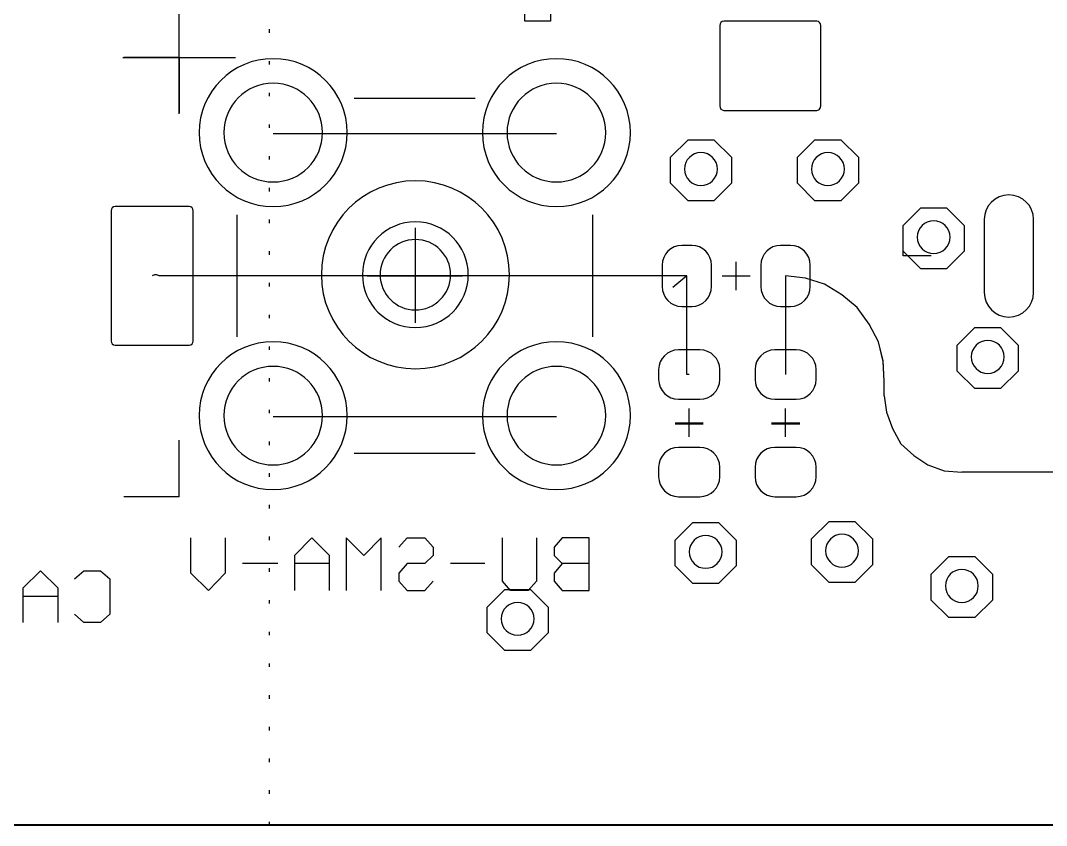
# Model space of a CAD drawing. Extents: x 82 to 212, y 79 to 137.
# Drawn here: x 125.31 to 143.79, y 78.68 to 93.19 of the extents above; entities that cross this region are included whole.
import ezdxf

# ---------------------------------------------------------------- set-up
doc = ezdxf.new("R2010")
doc.units = 0
for name, color, linetype in [('Circuit_2013-04-18', 7, 'CONTINUOUS'), ('Circuit_2013-08-08', 7, 'CONTINUOUS'), ('Cutout', 7, 'CONTINUOUS')]:
    doc.layers.add(name, color=color, linetype=linetype)

msp = doc.modelspace()

# ---------------------------------------------------------------- linework, layer by layer
at = {"layer": 'Circuit_2013-04-18', "color": 7}
for points in [[(134.394222, 97.409), (134.859889, 97.409), (134.859889, 93.175667), (134.394222, 93.175667), (134.394222, 97.409), (134.394222, 97.409)], [(128.171222, 91.5035), (128.171222, 93.5355)], [(139.655409, 93.175667), (137.980702, 93.175667)], [(137.907889, 93.095233), (137.907889, 91.647433), (137.907889, 91.647433)], [(139.728222, 91.647433), (139.728222, 93.095233)], [(127.155222, 92.5195), (129.187222, 92.5195)], [(137.980702, 91.567), (139.655409, 91.567)], [(130.753556, 91.164833), (130.753556, 91.164833)], [(131.198056, 91.164833), (131.198056, 91.164833)], [(135.854722, 91.164833), (135.854722, 91.164833)], [(136.299222, 91.164833), (136.299222, 91.164833)], [(138.119556, 90.254667), (137.802056, 89.937167), (137.336389, 89.937167), (137.018889, 90.254667), (137.018889, 90.720333), (137.336389, 91.037833), (137.802056, 91.037833), (138.119556, 90.720333), (138.119556, 90.254667), (138.119556, 90.254667)], [(140.405556, 90.254667), (140.088056, 89.937167), (139.622389, 89.937167), (139.304889, 90.254667), (139.304889, 90.720333), (139.622389, 91.037833), (140.088056, 91.037833), (140.405556, 90.720333), (140.405556, 90.254667), (140.405556, 90.254667)], [(137.865556, 90.508667), (137.865556, 90.508667)], [(140.151556, 90.508667), (140.151556, 90.508667)], [(128.351139, 89.831333), (127.017639, 89.831333)], [(142.310556, 89.027), (141.993056, 88.7095), (141.527389, 88.7095), (141.209889, 89.027), (141.209889, 89.492667), (141.527389, 89.810167), (141.993056, 89.810167), (142.310556, 89.492667), (142.310556, 89.027), (142.310556, 89.027)], [(126.943556, 89.756403), (126.943556, 87.408597), (126.943556, 87.408597)], [(128.425222, 87.408597), (128.425222, 89.756403)], [(132.425722, 87.735833), (132.425722, 89.450333)], [(142.670389, 89.602733), (142.670389, 88.281933), (142.670389, 88.281933)], [(143.559389, 88.281933), (143.559389, 89.602733)], [(142.056556, 89.281), (142.056556, 89.281)], [(137.404122, 89.132833), (137.226322, 89.132833)], [(139.182122, 89.132833), (139.004322, 89.132833)], [(136.870722, 88.775117), (136.870722, 88.389883), (136.870722, 88.389883)], [(137.759722, 88.389883), (137.759722, 88.775117)], [(138.204222, 88.3285), (138.204222, 88.8365)], [(138.648722, 88.775117), (138.648722, 88.389883), (138.648722, 88.389883)], [(139.537722, 88.389883), (139.537722, 88.775117)], [(131.557889, 88.5825), (133.272389, 88.5825)], [(133.060722, 88.603667), (133.060722, 88.603667)], [(133.378222, 88.603667), (133.378222, 88.603667)], [(137.950222, 88.5825), (138.458222, 88.5825)], [(137.226322, 88.032167), (137.404122, 88.032167)], [(139.004322, 88.032167), (139.182122, 88.032167)], [(143.284222, 86.868), (142.966722, 86.5505), (142.501056, 86.5505), (142.183556, 86.868), (142.183556, 87.333667), (142.501056, 87.651167), (142.966722, 87.651167), (143.284222, 87.333667), (143.284222, 86.868), (143.284222, 86.868)], [(127.017639, 87.333667), (128.351139, 87.333667)], [(137.550172, 87.249), (137.164939, 87.249)], [(139.285839, 87.249), (138.900606, 87.249)], [(143.030222, 87.122), (143.030222, 87.122)], [(136.807222, 86.8934), (136.807222, 86.7156), (136.807222, 86.7156)], [(137.907889, 86.7156), (137.907889, 86.8934)], [(138.542889, 86.8934), (138.542889, 86.7156), (138.542889, 86.7156)], [(139.643556, 86.7156), (139.643556, 86.8934)], [(137.164939, 86.36), (137.550172, 86.36)], [(138.900606, 86.36), (139.285839, 86.36)], [(137.357556, 85.682667), (137.357556, 86.1695)], [(139.093222, 85.682667), (139.093222, 86.1695)], [(130.753556, 86.063667), (130.753556, 86.063667)], [(131.198056, 86.063667), (131.198056, 86.063667)], [(135.854722, 86.063667), (135.854722, 86.063667)], [(136.299222, 86.063667), (136.299222, 86.063667)], [(137.103556, 85.9155), (137.611556, 85.9155)], [(138.839222, 85.9155), (139.347222, 85.9155)], [(137.550172, 85.492167), (137.164939, 85.492167)], [(139.285839, 85.492167), (138.900606, 85.492167)], [(136.807222, 85.136567), (136.807222, 84.958767), (136.807222, 84.958767)], [(137.907889, 84.958767), (137.907889, 85.136567)], [(138.542889, 85.136567), (138.542889, 84.958767), (138.542889, 84.958767)], [(139.643556, 84.958767), (139.643556, 85.136567)], [(137.164939, 84.603167), (137.550172, 84.603167)], [(138.900606, 84.603167), (139.285839, 84.603167)], [(138.204222, 83.354333), (137.886722, 83.036833), (137.421056, 83.036833), (137.103556, 83.354333), (137.103556, 83.82), (137.421056, 84.1375), (137.886722, 84.1375), (138.204222, 83.82), (138.204222, 83.354333), (138.204222, 83.354333)], [(140.659556, 83.3755), (140.342056, 83.058), (139.876389, 83.058), (139.558889, 83.3755), (139.558889, 83.841167), (139.876389, 84.158667), (140.342056, 84.158667), (140.659556, 83.841167), (140.659556, 83.3755), (140.659556, 83.3755)], [(137.950222, 83.608333), (137.950222, 83.608333)], [(140.405556, 83.6295), (140.405556, 83.6295)], [(142.818556, 82.7405), (142.501056, 82.423), (142.035389, 82.423), (141.717889, 82.7405), (141.717889, 83.206167), (142.035389, 83.523667), (142.501056, 83.523667), (142.818556, 83.206167), (142.818556, 82.7405), (142.818556, 82.7405)], [(142.564556, 82.9945), (142.564556, 82.9945)], [(134.817556, 82.147833), (134.500056, 81.830333), (134.034389, 81.830333), (133.716889, 82.147833), (133.716889, 82.6135), (134.034389, 82.931), (134.500056, 82.931), (134.817556, 82.6135), (134.817556, 82.147833), (134.817556, 82.147833)], [(134.563556, 82.401833), (134.563556, 82.401833)], [(210.424889, 78.6765), (83.467222, 78.6765)]]:
    msp.add_lwpolyline(points, dxfattribs=at)
at = {"layer": 'Circuit_2013-04-18', "color": 5}
for points in [[(129.801056, 92.964), (129.801056, 93.0275)], [(129.801056, 92.3925), (129.801056, 92.456)], [(129.801056, 91.821), (129.801056, 91.8845)], [(129.801056, 91.2495), (129.801056, 91.313)], [(134.965722, 91.143667), (129.864556, 91.143667)], [(129.801056, 90.678), (129.801056, 90.7415)], [(129.801056, 90.1065), (129.801056, 90.17)], [(129.801056, 89.535), (129.801056, 89.5985)], [(129.801056, 88.9635), (129.801056, 89.027)], [(127.811389, 88.5825), (127.769056, 88.603667), (127.726722, 88.603667), (127.684389, 88.5825)], [(132.425722, 88.5825), (127.811389, 88.5825)], [(137.315222, 88.5825), (132.425722, 88.5825)], [(137.315222, 88.5825), (137.061222, 88.370833)], [(137.357556, 86.8045), (137.315222, 86.8045), (137.315222, 88.5825)], [(140.871222, 86.4235), (140.871222, 86.6775), (140.850056, 87.037333), (140.765389, 87.397167), (140.596056, 87.714667), (140.384389, 88.011), (140.109222, 88.243833), (139.791722, 88.434333), (139.453056, 88.540167), (139.093222, 88.5825), (139.093222, 86.8045)], [(129.801056, 88.392), (129.801056, 88.4555)], [(129.801056, 87.8205), (129.801056, 87.884)], [(129.801056, 87.249), (129.801056, 87.3125)], [(129.801056, 86.6775), (129.801056, 86.741)], [(140.871222, 86.4235), (140.913556, 86.127167), (141.019389, 85.830833), (141.167556, 85.555667), (141.400389, 85.344), (141.654389, 85.174667), (141.950722, 85.068833), (142.268222, 85.047667)], [(129.801056, 86.106), (129.801056, 86.1695)], [(134.965722, 86.0425), (129.864556, 86.0425)], [(129.801056, 85.5345), (129.801056, 85.598)], [(129.801056, 84.963), (129.801056, 85.0265)], [(148.470056, 85.047667), (142.268222, 85.047667)], [(129.801056, 84.3915), (129.801056, 84.455)], [(129.801056, 83.82), (129.801056, 83.8835)], [(129.801056, 83.2485), (129.801056, 83.312)], [(129.801056, 82.677), (129.801056, 82.7405)], [(129.801056, 82.1055), (129.801056, 82.169)], [(129.801056, 81.534), (129.801056, 81.5975)], [(129.801056, 80.9625), (129.801056, 81.026)], [(129.801056, 80.391), (129.801056, 80.4545)], [(129.801056, 79.8195), (129.801056, 79.883)], [(129.801056, 79.248), (129.801056, 79.3115)], [(129.864556, 78.6765), (129.801056, 78.6765), (129.801056, 78.74)], [(130.436056, 78.6765), (130.372556, 78.6765)], [(131.007556, 78.6765), (130.944056, 78.6765)], [(131.579056, 78.6765), (131.515556, 78.6765)], [(132.171722, 78.6765), (132.087056, 78.6765)], [(132.743222, 78.6765), (132.679722, 78.6765)], [(133.314722, 78.6765), (133.251222, 78.6765)], [(133.886222, 78.6765), (133.822722, 78.6765)], [(134.457722, 78.6765), (134.394222, 78.6765)], [(135.029222, 78.6765), (134.965722, 78.6765)], [(135.600722, 78.6765), (135.537222, 78.6765)], [(136.172222, 78.6765), (136.108722, 78.6765)], [(136.743722, 78.6765), (136.680222, 78.6765)], [(137.315222, 78.6765), (137.251722, 78.6765)], [(137.886722, 78.6765), (137.823222, 78.6765)], [(138.458222, 78.6765), (138.394722, 78.6765)], [(139.029722, 78.6765), (138.966222, 78.6765)], [(139.601222, 78.6765), (139.537722, 78.6765)], [(140.172722, 78.6765), (140.109222, 78.6765)], [(140.744222, 78.6765), (140.680722, 78.6765)], [(141.315722, 78.6765), (141.252222, 78.6765)], [(141.887222, 78.6765), (141.823722, 78.6765)], [(142.479889, 78.6765), (142.395222, 78.6765)], [(143.051389, 78.6765), (142.966722, 78.6765)], [(143.622889, 78.6765), (143.559389, 78.6765)]]:
    msp.add_lwpolyline(points, dxfattribs=at)
at = {"layer": 'Circuit_2013-04-18', "color": 6}
for points in [[(128.171222, 92.5195), (127.176389, 92.5195)], [(128.171222, 92.5195), (128.171222, 91.524667)], [(133.505222, 91.778667), (131.325056, 91.778667)], [(129.208389, 89.683167), (129.208389, 87.481833)], [(135.621889, 87.481833), (135.621889, 89.683167)], [(141.717889, 88.942333), (141.209889, 88.942333), (141.209889, 89.450333)], [(134.119056, 88.603667), (134.119056, 88.603667)], [(128.171222, 84.603167), (128.171222, 85.619167)], [(131.325056, 85.386333), (133.505222, 85.386333)], [(128.171222, 84.603167), (127.176389, 84.603167)]]:
    msp.add_lwpolyline(points, dxfattribs=at)
at = {"layer": 'Circuit_2013-04-18', "color": 1}
for points in [[(128.996722, 83.862333), (128.996722, 83.227333), (128.700389, 82.909833), (128.382889, 83.227333), (128.382889, 83.862333)], [(130.880556, 82.909833), (130.880556, 83.544833), (130.563056, 83.862333), (130.245556, 83.544833), (130.245556, 82.909833)], [(131.811889, 82.909833), (131.811889, 83.862333), (131.494389, 83.544833), (131.176889, 83.862333), (131.176889, 82.909833)], [(132.129389, 83.693), (132.277556, 83.862333), (132.595056, 83.862333), (132.743222, 83.693), (132.743222, 83.544833), (132.595056, 83.396667), (132.277556, 83.396667), (132.129389, 83.227333), (132.129389, 83.079167), (132.277556, 82.909833), (132.595056, 82.909833), (132.743222, 83.079167)], [(134.605889, 83.862333), (134.605889, 83.079167), (134.457722, 82.909833), (134.140222, 82.909833), (133.992056, 83.079167), (133.992056, 83.862333)], [(135.558389, 82.909833), (135.558389, 83.862333), (135.071556, 83.862333), (134.923389, 83.693), (134.923389, 83.544833), (135.071556, 83.396667), (134.923389, 83.227333), (134.923389, 83.079167), (135.071556, 82.909833), (135.558389, 82.909833)], [(129.949222, 83.396667), (129.314222, 83.396667)], [(130.880556, 83.396667), (130.245556, 83.396667)], [(133.674556, 83.396667), (133.060722, 83.396667)], [(135.558389, 83.396667), (135.071556, 83.396667)], [(125.991056, 82.338333), (125.991056, 82.952167), (125.673556, 83.269667), (125.356056, 82.952167), (125.356056, 82.338333)], [(126.287389, 83.1215), (126.456722, 83.269667), (126.753056, 83.269667), (126.922389, 83.1215), (126.922389, 82.4865), (126.753056, 82.338333), (126.456722, 82.338333), (126.287389, 82.4865)], [(125.991056, 82.804), (125.356056, 82.804)]]:
    msp.add_lwpolyline(points, dxfattribs=at)
at = {"layer": 'Circuit_2013-04-18', "color": 7}
for points in [[(137.980702, 93.175667), (137.940488, 93.175667), (137.907889, 93.139655), (137.907889, 93.095233)], [(139.728222, 93.095233), (139.728222, 93.139655), (139.69562, 93.175667), (139.655409, 93.175667)], [(129.864556, 92.498333), (129.128085, 92.498333), (128.531056, 91.901304), (128.531056, 91.164833)], [(131.198056, 91.164833), (131.198056, 91.901304), (130.601026, 92.498333), (129.864556, 92.498333)], [(134.965722, 92.498333), (134.229252, 92.498333), (133.632222, 91.901304), (133.632222, 91.164833)], [(136.299222, 91.164833), (136.299222, 91.901304), (135.702192, 92.498333), (134.965722, 92.498333)], [(129.864556, 92.053833), (129.373574, 92.053833), (128.975556, 91.655813), (128.975556, 91.164833)], [(130.753556, 91.164833), (130.753556, 91.655813), (130.355535, 92.053833), (129.864556, 92.053833)], [(134.965722, 92.053833), (134.47474, 92.053833), (134.076722, 91.655813), (134.076722, 91.164833)], [(135.854722, 91.164833), (135.854722, 91.655813), (135.456701, 92.053833), (134.965722, 92.053833)], [(137.907889, 91.647433), (137.907889, 91.603012), (137.940488, 91.567), (137.980702, 91.567)], [(139.655409, 91.567), (139.69562, 91.567), (139.728222, 91.603012), (139.728222, 91.647433)], [(128.531056, 91.164833), (128.531056, 90.428363), (129.128085, 89.831333), (129.864556, 89.831333)], [(128.975556, 91.164833), (128.975556, 90.673851), (129.373574, 90.275833), (129.864556, 90.275833)], [(129.864556, 89.831333), (130.601026, 89.831333), (131.198056, 90.428363), (131.198056, 91.164833)], [(129.864556, 90.275833), (130.355535, 90.275833), (130.753556, 90.673851), (130.753556, 91.164833)], [(133.632222, 91.164833), (133.632222, 90.428363), (134.229252, 89.831333), (134.965722, 89.831333)], [(134.076722, 91.164833), (134.076722, 90.673851), (134.47474, 90.275833), (134.965722, 90.275833)], [(134.965722, 89.831333), (135.702192, 89.831333), (136.299222, 90.428363), (136.299222, 91.164833)], [(134.965722, 90.275833), (135.456701, 90.275833), (135.854722, 90.673851), (135.854722, 91.164833)], [(137.569222, 90.805), (137.405562, 90.805), (137.272889, 90.672327), (137.272889, 90.508667)], [(137.865556, 90.508667), (137.865556, 90.672327), (137.732883, 90.805), (137.569222, 90.805)], [(139.855222, 90.805), (139.691562, 90.805), (139.558889, 90.672327), (139.558889, 90.508667)], [(140.151556, 90.508667), (140.151556, 90.672327), (140.018883, 90.805), (139.855222, 90.805)], [(137.272889, 90.508667), (137.272889, 90.345006), (137.405562, 90.212333), (137.569222, 90.212333)], [(137.569222, 90.212333), (137.732883, 90.212333), (137.865556, 90.345006), (137.865556, 90.508667)], [(139.558889, 90.508667), (139.558889, 90.345006), (139.691562, 90.212333), (139.855222, 90.212333)], [(139.855222, 90.212333), (140.018883, 90.212333), (140.151556, 90.345006), (140.151556, 90.508667)], [(143.114889, 90.043), (142.869398, 90.043), (142.670389, 89.845885), (142.670389, 89.602733)], [(143.559389, 89.602733), (143.559389, 89.845885), (143.36038, 90.043), (143.114889, 90.043)], [(127.017639, 89.831333), (126.976722, 89.831333), (126.943556, 89.797786), (126.943556, 89.756403)], [(128.425222, 89.756403), (128.425222, 89.797786), (128.392053, 89.831333), (128.351139, 89.831333)], [(132.425722, 89.556167), (131.899671, 89.556167), (131.473222, 89.129718), (131.473222, 88.603667)], [(133.378222, 88.603667), (133.378222, 89.129718), (132.951773, 89.556167), (132.425722, 89.556167)], [(141.760222, 89.577333), (141.596562, 89.577333), (141.463889, 89.444661), (141.463889, 89.281)], [(142.056556, 89.281), (142.056556, 89.444661), (141.923883, 89.577333), (141.760222, 89.577333)], [(141.463889, 89.281), (141.463889, 89.117339), (141.596562, 88.984667), (141.760222, 88.984667)], [(141.760222, 88.984667), (141.923883, 88.984667), (142.056556, 89.117339), (142.056556, 89.281)], [(132.425722, 89.238667), (132.075019, 89.238667), (131.790722, 88.954367), (131.790722, 88.603667)], [(133.060722, 88.603667), (133.060722, 88.954367), (132.776423, 89.238667), (132.425722, 89.238667)], [(137.226322, 89.132833), (137.029929, 89.132833), (136.870722, 88.972678), (136.870722, 88.775117)], [(137.759722, 88.775117), (137.759722, 88.972678), (137.600515, 89.132833), (137.404122, 89.132833)], [(139.004322, 89.132833), (138.807929, 89.132833), (138.648722, 88.972678), (138.648722, 88.775117)], [(139.537722, 88.775117), (139.537722, 88.972678), (139.378515, 89.132833), (139.182122, 89.132833)], [(131.473222, 88.603667), (131.473222, 88.077616), (131.899671, 87.651167), (132.425722, 87.651167)], [(131.790722, 88.603667), (131.790722, 88.252966), (132.075019, 87.968667), (132.425722, 87.968667)], [(132.425722, 87.651167), (132.951773, 87.651167), (133.378222, 88.077616), (133.378222, 88.603667)], [(132.425722, 87.968667), (132.776423, 87.968667), (133.060722, 88.252966), (133.060722, 88.603667)], [(136.870722, 88.389883), (136.870722, 88.192322), (137.029929, 88.032167), (137.226322, 88.032167)], [(137.404122, 88.032167), (137.600515, 88.032167), (137.759722, 88.192322), (137.759722, 88.389883)], [(138.648722, 88.389883), (138.648722, 88.192322), (138.807929, 88.032167), (139.004322, 88.032167)], [(139.182122, 88.032167), (139.378515, 88.032167), (139.537722, 88.192322), (139.537722, 88.389883)], [(142.670389, 88.281933), (142.670389, 88.038782), (142.869398, 87.841667), (143.114889, 87.841667)], [(143.114889, 87.841667), (143.36038, 87.841667), (143.559389, 88.038782), (143.559389, 88.281933)], [(126.943556, 87.408597), (126.943556, 87.367214), (126.976722, 87.333667), (127.017639, 87.333667)], [(128.351139, 87.333667), (128.392053, 87.333667), (128.425222, 87.367214), (128.425222, 87.408597)], [(142.733889, 87.418333), (142.570228, 87.418333), (142.437556, 87.285661), (142.437556, 87.122)], [(143.030222, 87.122), (143.030222, 87.285661), (142.89755, 87.418333), (142.733889, 87.418333)], [(129.864556, 87.397167), (129.128085, 87.397167), (128.531056, 86.800137), (128.531056, 86.063667)], [(131.198056, 86.063667), (131.198056, 86.800137), (130.601026, 87.397167), (129.864556, 87.397167)], [(134.965722, 87.397167), (134.229252, 87.397167), (133.632222, 86.800137), (133.632222, 86.063667)], [(136.299222, 86.063667), (136.299222, 86.800137), (135.702192, 87.397167), (134.965722, 87.397167)], [(137.164939, 87.249), (136.967378, 87.249), (136.807222, 87.089793), (136.807222, 86.8934)], [(137.907889, 86.8934), (137.907889, 87.089793), (137.747733, 87.249), (137.550172, 87.249)], [(138.900606, 87.249), (138.703044, 87.249), (138.542889, 87.089793), (138.542889, 86.8934)], [(139.643556, 86.8934), (139.643556, 87.089793), (139.4834, 87.249), (139.285839, 87.249)], [(142.437556, 87.122), (142.437556, 86.958339), (142.570228, 86.825667), (142.733889, 86.825667)], [(142.733889, 86.825667), (142.89755, 86.825667), (143.030222, 86.958339), (143.030222, 87.122)], [(129.864556, 86.952667), (129.373574, 86.952667), (128.975556, 86.554649), (128.975556, 86.063667)], [(130.753556, 86.063667), (130.753556, 86.554649), (130.355535, 86.952667), (129.864556, 86.952667)], [(134.965722, 86.952667), (134.47474, 86.952667), (134.076722, 86.554649), (134.076722, 86.063667)], [(135.854722, 86.063667), (135.854722, 86.554649), (135.456701, 86.952667), (134.965722, 86.952667)], [(136.807222, 86.7156), (136.807222, 86.519207), (136.967378, 86.36), (137.164939, 86.36)], [(137.550172, 86.36), (137.747733, 86.36), (137.907889, 86.519207), (137.907889, 86.7156)], [(138.542889, 86.7156), (138.542889, 86.519207), (138.703044, 86.36), (138.900606, 86.36)], [(139.285839, 86.36), (139.4834, 86.36), (139.643556, 86.519207), (139.643556, 86.7156)], [(128.531056, 86.063667), (128.531056, 85.327196), (129.128085, 84.730167), (129.864556, 84.730167)], [(128.975556, 86.063667), (128.975556, 85.572685), (129.373574, 85.174667), (129.864556, 85.174667)], [(129.864556, 84.730167), (130.601026, 84.730167), (131.198056, 85.327196), (131.198056, 86.063667)], [(129.864556, 85.174667), (130.355535, 85.174667), (130.753556, 85.572685), (130.753556, 86.063667)], [(133.632222, 86.063667), (133.632222, 85.327196), (134.229252, 84.730167), (134.965722, 84.730167)], [(134.076722, 86.063667), (134.076722, 85.572685), (134.47474, 85.174667), (134.965722, 85.174667)], [(134.965722, 84.730167), (135.702192, 84.730167), (136.299222, 85.327196), (136.299222, 86.063667)], [(134.965722, 85.174667), (135.456701, 85.174667), (135.854722, 85.572685), (135.854722, 86.063667)], [(137.164939, 85.492167), (136.967378, 85.492167), (136.807222, 85.332959), (136.807222, 85.136567)], [(137.907889, 85.136567), (137.907889, 85.332959), (137.747733, 85.492167), (137.550172, 85.492167)], [(138.900606, 85.492167), (138.703044, 85.492167), (138.542889, 85.332959), (138.542889, 85.136567)], [(139.643556, 85.136567), (139.643556, 85.332959), (139.4834, 85.492167), (139.285839, 85.492167)], [(136.807222, 84.958767), (136.807222, 84.762374), (136.967378, 84.603167), (137.164939, 84.603167)], [(137.550172, 84.603167), (137.747733, 84.603167), (137.907889, 84.762374), (137.907889, 84.958767)], [(138.542889, 84.958767), (138.542889, 84.762374), (138.703044, 84.603167), (138.900606, 84.603167)], [(139.285839, 84.603167), (139.4834, 84.603167), (139.643556, 84.762374), (139.643556, 84.958767)], [(137.653889, 83.904667), (137.490228, 83.904667), (137.357556, 83.771994), (137.357556, 83.608333)], [(137.950222, 83.608333), (137.950222, 83.771994), (137.81755, 83.904667), (137.653889, 83.904667)], [(140.109222, 83.925833), (139.945562, 83.925833), (139.812889, 83.793161), (139.812889, 83.6295)], [(140.405556, 83.6295), (140.405556, 83.793161), (140.272883, 83.925833), (140.109222, 83.925833)], [(137.357556, 83.608333), (137.357556, 83.444673), (137.490228, 83.312), (137.653889, 83.312)], [(137.653889, 83.312), (137.81755, 83.312), (137.950222, 83.444673), (137.950222, 83.608333)], [(139.812889, 83.6295), (139.812889, 83.465839), (139.945562, 83.333167), (140.109222, 83.333167)], [(140.109222, 83.333167), (140.272883, 83.333167), (140.405556, 83.465839), (140.405556, 83.6295)], [(142.268222, 83.290833), (142.104562, 83.290833), (141.971889, 83.158161), (141.971889, 82.9945)], [(142.564556, 82.9945), (142.564556, 83.158161), (142.431883, 83.290833), (142.268222, 83.290833)], [(141.971889, 82.9945), (141.971889, 82.830839), (142.104562, 82.698167), (142.268222, 82.698167)], [(142.268222, 82.698167), (142.431883, 82.698167), (142.564556, 82.830839), (142.564556, 82.9945)], [(134.267222, 82.698167), (134.103562, 82.698167), (133.970889, 82.565494), (133.970889, 82.401833)], [(134.563556, 82.401833), (134.563556, 82.565494), (134.430883, 82.698167), (134.267222, 82.698167)], [(133.970889, 82.401833), (133.970889, 82.238173), (134.103562, 82.1055), (134.267222, 82.1055)], [(134.267222, 82.1055), (134.430883, 82.1055), (134.563556, 82.238173), (134.563556, 82.401833)]]:
    msp.add_open_spline(points, degree=3, dxfattribs=at)
at = {"layer": 'Circuit_2013-04-18', "color": 6}
for points in [[(132.425722, 90.297), (131.49052, 90.297), (130.732389, 89.538869), (130.732389, 88.603667)], [(134.119056, 88.603667), (134.119056, 89.538869), (133.360925, 90.297), (132.425722, 90.297)], [(130.732389, 88.603667), (130.732389, 87.668464), (131.49052, 86.910333), (132.425722, 86.910333)], [(132.425722, 86.910333), (133.360925, 86.910333), (134.119056, 87.668464), (134.119056, 88.603667)]]:
    msp.add_open_spline(points, degree=3, dxfattribs=at)
at = {"layer": 'Circuit_2013-08-08', "color": 7}
for points in [[(134.394222, 97.409), (134.859889, 97.409), (134.859889, 93.175667), (134.394222, 93.175667), (134.394222, 97.409), (134.394222, 97.409)], [(128.171222, 91.5035), (128.171222, 93.5355)], [(139.655409, 93.175667), (137.980702, 93.175667)], [(137.907889, 93.095233), (137.907889, 91.647433), (137.907889, 91.647433)], [(139.728222, 91.647433), (139.728222, 93.095233)], [(127.155222, 92.5195), (129.187222, 92.5195)], [(137.980702, 91.567), (139.655409, 91.567)], [(130.753556, 91.164833), (130.753556, 91.164833)], [(131.198056, 91.164833), (131.198056, 91.164833)], [(135.854722, 91.164833), (135.854722, 91.164833)], [(136.299222, 91.164833), (136.299222, 91.164833)], [(138.119556, 90.254667), (137.802056, 89.937167), (137.336389, 89.937167), (137.018889, 90.254667), (137.018889, 90.720333), (137.336389, 91.037833), (137.802056, 91.037833), (138.119556, 90.720333), (138.119556, 90.254667), (138.119556, 90.254667)], [(140.405556, 90.254667), (140.088056, 89.937167), (139.622389, 89.937167), (139.304889, 90.254667), (139.304889, 90.720333), (139.622389, 91.037833), (140.088056, 91.037833), (140.405556, 90.720333), (140.405556, 90.254667), (140.405556, 90.254667)], [(137.865556, 90.508667), (137.865556, 90.508667)], [(140.151556, 90.508667), (140.151556, 90.508667)], [(128.351139, 89.831333), (127.017639, 89.831333)], [(142.310556, 89.027), (141.993056, 88.7095), (141.527389, 88.7095), (141.209889, 89.027), (141.209889, 89.492667), (141.527389, 89.810167), (141.993056, 89.810167), (142.310556, 89.492667), (142.310556, 89.027), (142.310556, 89.027)], [(126.943556, 89.756403), (126.943556, 87.408597), (126.943556, 87.408597)], [(128.425222, 87.408597), (128.425222, 89.756403)], [(132.425722, 87.735833), (132.425722, 89.450333)], [(142.670389, 89.602733), (142.670389, 88.281933), (142.670389, 88.281933)], [(143.559389, 88.281933), (143.559389, 89.602733)], [(142.056556, 89.281), (142.056556, 89.281)], [(137.404122, 89.132833), (137.226322, 89.132833)], [(139.182122, 89.132833), (139.004322, 89.132833)], [(136.870722, 88.775117), (136.870722, 88.389883), (136.870722, 88.389883)], [(137.759722, 88.389883), (137.759722, 88.775117)], [(138.204222, 88.3285), (138.204222, 88.8365)], [(138.648722, 88.775117), (138.648722, 88.389883), (138.648722, 88.389883)], [(139.537722, 88.389883), (139.537722, 88.775117)], [(131.557889, 88.5825), (133.272389, 88.5825)], [(133.060722, 88.603667), (133.060722, 88.603667)], [(133.378222, 88.603667), (133.378222, 88.603667)], [(137.950222, 88.5825), (138.458222, 88.5825)], [(137.226322, 88.032167), (137.404122, 88.032167)], [(139.004322, 88.032167), (139.182122, 88.032167)], [(143.284222, 86.868), (142.966722, 86.5505), (142.501056, 86.5505), (142.183556, 86.868), (142.183556, 87.333667), (142.501056, 87.651167), (142.966722, 87.651167), (143.284222, 87.333667), (143.284222, 86.868), (143.284222, 86.868)], [(127.017639, 87.333667), (128.351139, 87.333667)], [(137.550172, 87.249), (137.164939, 87.249)], [(139.285839, 87.249), (138.900606, 87.249)], [(143.030222, 87.122), (143.030222, 87.122)], [(136.807222, 86.8934), (136.807222, 86.7156), (136.807222, 86.7156)], [(137.907889, 86.7156), (137.907889, 86.8934)], [(138.542889, 86.8934), (138.542889, 86.7156), (138.542889, 86.7156)], [(139.643556, 86.7156), (139.643556, 86.8934)], [(137.164939, 86.36), (137.550172, 86.36)], [(138.900606, 86.36), (139.285839, 86.36)], [(137.357556, 85.682667), (137.357556, 86.190667)], [(139.093222, 85.682667), (139.093222, 86.190667)], [(130.753556, 86.063667), (130.753556, 86.063667)], [(131.198056, 86.063667), (131.198056, 86.063667)], [(135.854722, 86.063667), (135.854722, 86.063667)], [(136.299222, 86.063667), (136.299222, 86.063667)], [(137.103556, 85.936667), (137.611556, 85.936667)], [(138.839222, 85.936667), (139.347222, 85.936667)], [(137.550172, 85.492167), (137.164939, 85.492167)], [(139.285839, 85.492167), (138.900606, 85.492167)], [(136.807222, 85.136567), (136.807222, 84.958767), (136.807222, 84.958767)], [(137.907889, 84.958767), (137.907889, 85.136567)], [(138.542889, 85.136567), (138.542889, 84.958767), (138.542889, 84.958767)], [(139.643556, 84.958767), (139.643556, 85.136567)], [(137.164939, 84.603167), (137.550172, 84.603167)], [(138.900606, 84.603167), (139.285839, 84.603167)], [(138.204222, 83.354333), (137.886722, 83.036833), (137.421056, 83.036833), (137.103556, 83.354333), (137.103556, 83.82), (137.421056, 84.1375), (137.886722, 84.1375), (138.204222, 83.82), (138.204222, 83.354333), (138.204222, 83.354333)], [(140.659556, 83.3755), (140.342056, 83.058), (139.876389, 83.058), (139.558889, 83.3755), (139.558889, 83.841167), (139.876389, 84.158667), (140.342056, 84.158667), (140.659556, 83.841167), (140.659556, 83.3755), (140.659556, 83.3755)], [(137.950222, 83.608333), (137.950222, 83.608333)], [(140.405556, 83.6295), (140.405556, 83.6295)], [(142.818556, 82.7405), (142.501056, 82.423), (142.035389, 82.423), (141.717889, 82.7405), (141.717889, 83.206167), (142.035389, 83.523667), (142.501056, 83.523667), (142.818556, 83.206167), (142.818556, 82.7405), (142.818556, 82.7405)], [(142.564556, 82.9945), (142.564556, 82.9945)], [(134.817556, 82.147833), (134.500056, 81.830333), (134.034389, 81.830333), (133.716889, 82.147833), (133.716889, 82.6135), (134.034389, 82.931), (134.500056, 82.931), (134.817556, 82.6135), (134.817556, 82.147833), (134.817556, 82.147833)], [(134.563556, 82.401833), (134.563556, 82.401833)], [(210.424889, 78.6765), (83.467222, 78.6765)]]:
    msp.add_lwpolyline(points, dxfattribs=at)
at = {"layer": 'Circuit_2013-08-08', "color": 5}
for points in [[(129.801056, 92.964), (129.801056, 93.0275)], [(129.801056, 92.3925), (129.801056, 92.456)], [(129.801056, 91.821), (129.801056, 91.8845)], [(129.801056, 91.2495), (129.801056, 91.313)], [(134.965722, 91.143667), (129.864556, 91.143667)], [(129.801056, 90.678), (129.801056, 90.7415)], [(129.801056, 90.1065), (129.801056, 90.17)], [(129.801056, 89.535), (129.801056, 89.5985)], [(129.801056, 88.9635), (129.801056, 89.027)], [(127.811389, 88.5825), (127.769056, 88.603667), (127.726722, 88.603667), (127.684389, 88.5825)], [(132.425722, 88.5825), (127.811389, 88.5825)], [(137.315222, 88.5825), (132.425722, 88.5825)], [(137.315222, 88.5825), (137.061222, 88.370833)], [(137.357556, 86.8045), (137.315222, 86.8045), (137.315222, 88.5825)], [(140.871222, 86.4235), (140.871222, 86.6775), (140.850056, 87.0585), (140.765389, 87.397167), (140.596056, 87.714667), (140.384389, 88.011), (140.109222, 88.243833), (139.791722, 88.434333), (139.453056, 88.540167), (139.093222, 88.5825), (139.093222, 86.8045)], [(129.801056, 88.392), (129.801056, 88.4555)], [(129.801056, 87.8205), (129.801056, 87.884)], [(129.801056, 87.249), (129.801056, 87.3125)], [(129.801056, 86.6775), (129.801056, 86.741)], [(140.871222, 86.4235), (140.913556, 86.127167), (141.019389, 85.830833), (141.167556, 85.555667), (141.400389, 85.344), (141.654389, 85.174667), (141.950722, 85.068833), (142.268222, 85.047667)], [(129.801056, 86.106), (129.801056, 86.1695)], [(134.965722, 86.0425), (129.864556, 86.0425)], [(129.801056, 85.5345), (129.801056, 85.598)], [(129.801056, 84.963), (129.801056, 85.0265)], [(148.470056, 85.047667), (142.268222, 85.047667)], [(129.801056, 84.3915), (129.801056, 84.455)], [(129.801056, 83.82), (129.801056, 83.8835)], [(129.801056, 83.2485), (129.801056, 83.312)], [(129.801056, 82.677), (129.801056, 82.7405)], [(129.801056, 82.1055), (129.801056, 82.169)], [(129.801056, 81.534), (129.801056, 81.5975)], [(129.801056, 80.9625), (129.801056, 81.026)], [(129.801056, 80.391), (129.801056, 80.4545)], [(129.801056, 79.8195), (129.801056, 79.883)], [(129.801056, 79.248), (129.801056, 79.3115)], [(129.864556, 78.6765), (129.801056, 78.6765), (129.801056, 78.74)], [(130.436056, 78.6765), (130.372556, 78.6765)], [(131.007556, 78.6765), (130.944056, 78.6765)], [(131.579056, 78.6765), (131.515556, 78.6765)], [(132.171722, 78.6765), (132.087056, 78.6765)], [(132.743222, 78.6765), (132.679722, 78.6765)], [(133.314722, 78.6765), (133.251222, 78.6765)], [(133.886222, 78.6765), (133.822722, 78.6765)], [(134.457722, 78.6765), (134.394222, 78.6765)], [(135.029222, 78.6765), (134.965722, 78.6765)], [(135.600722, 78.6765), (135.537222, 78.6765)], [(136.172222, 78.6765), (136.108722, 78.6765)], [(136.743722, 78.6765), (136.680222, 78.6765)], [(137.315222, 78.6765), (137.251722, 78.6765)], [(137.886722, 78.6765), (137.823222, 78.6765)], [(138.458222, 78.6765), (138.394722, 78.6765)], [(139.029722, 78.6765), (138.966222, 78.6765)], [(139.601222, 78.6765), (139.537722, 78.6765)], [(140.172722, 78.6765), (140.109222, 78.6765)], [(140.744222, 78.6765), (140.680722, 78.6765)], [(141.315722, 78.6765), (141.252222, 78.6765)], [(141.887222, 78.6765), (141.823722, 78.6765)], [(142.479889, 78.6765), (142.395222, 78.6765)], [(143.051389, 78.6765), (142.966722, 78.6765)], [(143.622889, 78.6765), (143.559389, 78.6765)]]:
    msp.add_lwpolyline(points, dxfattribs=at)
at = {"layer": 'Circuit_2013-08-08', "color": 6}
for points in [[(128.171222, 92.5195), (127.176389, 92.5195)], [(128.171222, 92.5195), (128.171222, 91.524667)], [(133.505222, 91.778667), (131.325056, 91.778667)], [(129.208389, 89.683167), (129.208389, 87.481833)], [(135.621889, 87.481833), (135.621889, 89.683167)], [(141.717889, 88.942333), (141.209889, 88.942333), (141.209889, 89.450333)], [(134.119056, 88.603667), (134.119056, 88.603667)], [(128.171222, 84.603167), (128.171222, 85.619167)], [(131.325056, 85.386333), (133.505222, 85.386333)], [(128.171222, 84.603167), (127.176389, 84.603167)]]:
    msp.add_lwpolyline(points, dxfattribs=at)
at = {"layer": 'Circuit_2013-08-08', "color": 1}
for points in [[(128.996722, 83.862333), (128.996722, 83.227333), (128.700389, 82.909833), (128.382889, 83.227333), (128.382889, 83.862333)], [(130.880556, 82.909833), (130.880556, 83.544833), (130.563056, 83.862333), (130.245556, 83.544833), (130.245556, 82.909833)], [(131.811889, 82.909833), (131.811889, 83.862333), (131.494389, 83.544833), (131.176889, 83.862333), (131.176889, 82.909833)], [(132.129389, 83.693), (132.277556, 83.862333), (132.595056, 83.862333), (132.743222, 83.693), (132.743222, 83.544833), (132.595056, 83.396667), (132.277556, 83.396667), (132.129389, 83.227333), (132.129389, 83.079167), (132.277556, 82.909833), (132.595056, 82.909833), (132.743222, 83.079167)], [(134.605889, 83.862333), (134.605889, 83.079167), (134.457722, 82.909833), (134.140222, 82.909833), (133.992056, 83.079167), (133.992056, 83.862333)], [(135.558389, 82.909833), (135.558389, 83.862333), (135.071556, 83.862333), (134.923389, 83.693), (134.923389, 83.544833), (135.071556, 83.396667), (134.923389, 83.227333), (134.923389, 83.079167), (135.071556, 82.909833), (135.558389, 82.909833)], [(129.949222, 83.396667), (129.314222, 83.396667)], [(130.880556, 83.396667), (130.245556, 83.396667)], [(133.674556, 83.396667), (133.060722, 83.396667)], [(135.558389, 83.396667), (135.071556, 83.396667)], [(125.991056, 82.338333), (125.991056, 82.952167), (125.673556, 83.269667), (125.356056, 82.952167), (125.356056, 82.338333)], [(126.287389, 83.1215), (126.456722, 83.269667), (126.753056, 83.269667), (126.922389, 83.1215), (126.922389, 82.4865), (126.753056, 82.338333), (126.456722, 82.338333), (126.287389, 82.4865)], [(125.991056, 82.804), (125.356056, 82.804)]]:
    msp.add_lwpolyline(points, dxfattribs=at)
at = {"layer": 'Circuit_2013-08-08', "color": 7}
for points in [[(137.980702, 93.175667), (137.940488, 93.175667), (137.907889, 93.139655), (137.907889, 93.095233)], [(139.728222, 93.095233), (139.728222, 93.139655), (139.69562, 93.175667), (139.655409, 93.175667)], [(129.864556, 92.498333), (129.128085, 92.498333), (128.531056, 91.901304), (128.531056, 91.164833)], [(131.198056, 91.164833), (131.198056, 91.901304), (130.601026, 92.498333), (129.864556, 92.498333)], [(134.965722, 92.498333), (134.229252, 92.498333), (133.632222, 91.901304), (133.632222, 91.164833)], [(136.299222, 91.164833), (136.299222, 91.901304), (135.702192, 92.498333), (134.965722, 92.498333)], [(129.864556, 92.053833), (129.373574, 92.053833), (128.975556, 91.655813), (128.975556, 91.164833)], [(130.753556, 91.164833), (130.753556, 91.655813), (130.355535, 92.053833), (129.864556, 92.053833)], [(134.965722, 92.053833), (134.47474, 92.053833), (134.076722, 91.655813), (134.076722, 91.164833)], [(135.854722, 91.164833), (135.854722, 91.655813), (135.456701, 92.053833), (134.965722, 92.053833)], [(137.907889, 91.647433), (137.907889, 91.603012), (137.940488, 91.567), (137.980702, 91.567)], [(139.655409, 91.567), (139.69562, 91.567), (139.728222, 91.603012), (139.728222, 91.647433)], [(128.531056, 91.164833), (128.531056, 90.428363), (129.128085, 89.831333), (129.864556, 89.831333)], [(128.975556, 91.164833), (128.975556, 90.673851), (129.373574, 90.275833), (129.864556, 90.275833)], [(129.864556, 89.831333), (130.601026, 89.831333), (131.198056, 90.428363), (131.198056, 91.164833)], [(129.864556, 90.275833), (130.355535, 90.275833), (130.753556, 90.673851), (130.753556, 91.164833)], [(133.632222, 91.164833), (133.632222, 90.428363), (134.229252, 89.831333), (134.965722, 89.831333)], [(134.076722, 91.164833), (134.076722, 90.673851), (134.47474, 90.275833), (134.965722, 90.275833)], [(134.965722, 89.831333), (135.702192, 89.831333), (136.299222, 90.428363), (136.299222, 91.164833)], [(134.965722, 90.275833), (135.456701, 90.275833), (135.854722, 90.673851), (135.854722, 91.164833)], [(137.569222, 90.805), (137.405562, 90.805), (137.272889, 90.672327), (137.272889, 90.508667)], [(137.865556, 90.508667), (137.865556, 90.672327), (137.732883, 90.805), (137.569222, 90.805)], [(139.855222, 90.805), (139.691562, 90.805), (139.558889, 90.672327), (139.558889, 90.508667)], [(140.151556, 90.508667), (140.151556, 90.672327), (140.018883, 90.805), (139.855222, 90.805)], [(137.272889, 90.508667), (137.272889, 90.345006), (137.405562, 90.212333), (137.569222, 90.212333)], [(137.569222, 90.212333), (137.732883, 90.212333), (137.865556, 90.345006), (137.865556, 90.508667)], [(139.558889, 90.508667), (139.558889, 90.345006), (139.691562, 90.212333), (139.855222, 90.212333)], [(139.855222, 90.212333), (140.018883, 90.212333), (140.151556, 90.345006), (140.151556, 90.508667)], [(143.114889, 90.043), (142.869398, 90.043), (142.670389, 89.845885), (142.670389, 89.602733)], [(143.559389, 89.602733), (143.559389, 89.845885), (143.36038, 90.043), (143.114889, 90.043)], [(127.017639, 89.831333), (126.976722, 89.831333), (126.943556, 89.797786), (126.943556, 89.756403)], [(128.425222, 89.756403), (128.425222, 89.797786), (128.392053, 89.831333), (128.351139, 89.831333)], [(132.425722, 89.556167), (131.899671, 89.556167), (131.473222, 89.129718), (131.473222, 88.603667)], [(133.378222, 88.603667), (133.378222, 89.129718), (132.951773, 89.556167), (132.425722, 89.556167)], [(141.760222, 89.577333), (141.596562, 89.577333), (141.463889, 89.444661), (141.463889, 89.281)], [(142.056556, 89.281), (142.056556, 89.444661), (141.923883, 89.577333), (141.760222, 89.577333)], [(141.463889, 89.281), (141.463889, 89.117339), (141.596562, 88.984667), (141.760222, 88.984667)], [(141.760222, 88.984667), (141.923883, 88.984667), (142.056556, 89.117339), (142.056556, 89.281)], [(132.425722, 89.238667), (132.075019, 89.238667), (131.790722, 88.954367), (131.790722, 88.603667)], [(133.060722, 88.603667), (133.060722, 88.954367), (132.776423, 89.238667), (132.425722, 89.238667)], [(137.226322, 89.132833), (137.029929, 89.132833), (136.870722, 88.972678), (136.870722, 88.775117)], [(137.759722, 88.775117), (137.759722, 88.972678), (137.600515, 89.132833), (137.404122, 89.132833)], [(139.004322, 89.132833), (138.807929, 89.132833), (138.648722, 88.972678), (138.648722, 88.775117)], [(139.537722, 88.775117), (139.537722, 88.972678), (139.378515, 89.132833), (139.182122, 89.132833)], [(131.473222, 88.603667), (131.473222, 88.077616), (131.899671, 87.651167), (132.425722, 87.651167)], [(131.790722, 88.603667), (131.790722, 88.252966), (132.075019, 87.968667), (132.425722, 87.968667)], [(132.425722, 87.651167), (132.951773, 87.651167), (133.378222, 88.077616), (133.378222, 88.603667)], [(132.425722, 87.968667), (132.776423, 87.968667), (133.060722, 88.252966), (133.060722, 88.603667)], [(136.870722, 88.389883), (136.870722, 88.192322), (137.029929, 88.032167), (137.226322, 88.032167)], [(137.404122, 88.032167), (137.600515, 88.032167), (137.759722, 88.192322), (137.759722, 88.389883)], [(138.648722, 88.389883), (138.648722, 88.192322), (138.807929, 88.032167), (139.004322, 88.032167)], [(139.182122, 88.032167), (139.378515, 88.032167), (139.537722, 88.192322), (139.537722, 88.389883)], [(142.670389, 88.281933), (142.670389, 88.038782), (142.869398, 87.841667), (143.114889, 87.841667)], [(143.114889, 87.841667), (143.36038, 87.841667), (143.559389, 88.038782), (143.559389, 88.281933)], [(126.943556, 87.408597), (126.943556, 87.367214), (126.976722, 87.333667), (127.017639, 87.333667)], [(128.351139, 87.333667), (128.392053, 87.333667), (128.425222, 87.367214), (128.425222, 87.408597)], [(142.733889, 87.418333), (142.570228, 87.418333), (142.437556, 87.285661), (142.437556, 87.122)], [(143.030222, 87.122), (143.030222, 87.285661), (142.89755, 87.418333), (142.733889, 87.418333)], [(129.864556, 87.397167), (129.128085, 87.397167), (128.531056, 86.800137), (128.531056, 86.063667)], [(131.198056, 86.063667), (131.198056, 86.800137), (130.601026, 87.397167), (129.864556, 87.397167)], [(134.965722, 87.397167), (134.229252, 87.397167), (133.632222, 86.800137), (133.632222, 86.063667)], [(136.299222, 86.063667), (136.299222, 86.800137), (135.702192, 87.397167), (134.965722, 87.397167)], [(137.164939, 87.249), (136.967378, 87.249), (136.807222, 87.089793), (136.807222, 86.8934)], [(137.907889, 86.8934), (137.907889, 87.089793), (137.747733, 87.249), (137.550172, 87.249)], [(138.900606, 87.249), (138.703044, 87.249), (138.542889, 87.089793), (138.542889, 86.8934)], [(139.643556, 86.8934), (139.643556, 87.089793), (139.4834, 87.249), (139.285839, 87.249)], [(142.437556, 87.122), (142.437556, 86.958339), (142.570228, 86.825667), (142.733889, 86.825667)], [(142.733889, 86.825667), (142.89755, 86.825667), (143.030222, 86.958339), (143.030222, 87.122)], [(129.864556, 86.952667), (129.373574, 86.952667), (128.975556, 86.554649), (128.975556, 86.063667)], [(130.753556, 86.063667), (130.753556, 86.554649), (130.355535, 86.952667), (129.864556, 86.952667)], [(134.965722, 86.952667), (134.47474, 86.952667), (134.076722, 86.554649), (134.076722, 86.063667)], [(135.854722, 86.063667), (135.854722, 86.554649), (135.456701, 86.952667), (134.965722, 86.952667)], [(136.807222, 86.7156), (136.807222, 86.519207), (136.967378, 86.36), (137.164939, 86.36)], [(137.550172, 86.36), (137.747733, 86.36), (137.907889, 86.519207), (137.907889, 86.7156)], [(138.542889, 86.7156), (138.542889, 86.519207), (138.703044, 86.36), (138.900606, 86.36)], [(139.285839, 86.36), (139.4834, 86.36), (139.643556, 86.519207), (139.643556, 86.7156)], [(128.531056, 86.063667), (128.531056, 85.327196), (129.128085, 84.730167), (129.864556, 84.730167)], [(128.975556, 86.063667), (128.975556, 85.572685), (129.373574, 85.174667), (129.864556, 85.174667)], [(129.864556, 84.730167), (130.601026, 84.730167), (131.198056, 85.327196), (131.198056, 86.063667)], [(129.864556, 85.174667), (130.355535, 85.174667), (130.753556, 85.572685), (130.753556, 86.063667)], [(133.632222, 86.063667), (133.632222, 85.327196), (134.229252, 84.730167), (134.965722, 84.730167)], [(134.076722, 86.063667), (134.076722, 85.572685), (134.47474, 85.174667), (134.965722, 85.174667)], [(134.965722, 84.730167), (135.702192, 84.730167), (136.299222, 85.327196), (136.299222, 86.063667)], [(134.965722, 85.174667), (135.456701, 85.174667), (135.854722, 85.572685), (135.854722, 86.063667)], [(137.164939, 85.492167), (136.967378, 85.492167), (136.807222, 85.332959), (136.807222, 85.136567)], [(137.907889, 85.136567), (137.907889, 85.332959), (137.747733, 85.492167), (137.550172, 85.492167)], [(138.900606, 85.492167), (138.703044, 85.492167), (138.542889, 85.332959), (138.542889, 85.136567)], [(139.643556, 85.136567), (139.643556, 85.332959), (139.4834, 85.492167), (139.285839, 85.492167)], [(136.807222, 84.958767), (136.807222, 84.762374), (136.967378, 84.603167), (137.164939, 84.603167)], [(137.550172, 84.603167), (137.747733, 84.603167), (137.907889, 84.762374), (137.907889, 84.958767)], [(138.542889, 84.958767), (138.542889, 84.762374), (138.703044, 84.603167), (138.900606, 84.603167)], [(139.285839, 84.603167), (139.4834, 84.603167), (139.643556, 84.762374), (139.643556, 84.958767)], [(137.653889, 83.904667), (137.490228, 83.904667), (137.357556, 83.771994), (137.357556, 83.608333)], [(137.950222, 83.608333), (137.950222, 83.771994), (137.81755, 83.904667), (137.653889, 83.904667)], [(140.109222, 83.925833), (139.945562, 83.925833), (139.812889, 83.793161), (139.812889, 83.6295)], [(140.405556, 83.6295), (140.405556, 83.793161), (140.272883, 83.925833), (140.109222, 83.925833)], [(137.357556, 83.608333), (137.357556, 83.444673), (137.490228, 83.312), (137.653889, 83.312)], [(137.653889, 83.312), (137.81755, 83.312), (137.950222, 83.444673), (137.950222, 83.608333)], [(139.812889, 83.6295), (139.812889, 83.465839), (139.945562, 83.333167), (140.109222, 83.333167)], [(140.109222, 83.333167), (140.272883, 83.333167), (140.405556, 83.465839), (140.405556, 83.6295)], [(142.268222, 83.290833), (142.104562, 83.290833), (141.971889, 83.158161), (141.971889, 82.9945)], [(142.564556, 82.9945), (142.564556, 83.158161), (142.431883, 83.290833), (142.268222, 83.290833)], [(141.971889, 82.9945), (141.971889, 82.830839), (142.104562, 82.698167), (142.268222, 82.698167)], [(142.268222, 82.698167), (142.431883, 82.698167), (142.564556, 82.830839), (142.564556, 82.9945)], [(134.267222, 82.698167), (134.103562, 82.698167), (133.970889, 82.565494), (133.970889, 82.401833)], [(134.563556, 82.401833), (134.563556, 82.565494), (134.430883, 82.698167), (134.267222, 82.698167)], [(133.970889, 82.401833), (133.970889, 82.238173), (134.103562, 82.1055), (134.267222, 82.1055)], [(134.267222, 82.1055), (134.430883, 82.1055), (134.563556, 82.238173), (134.563556, 82.401833)]]:
    msp.add_open_spline(points, degree=3, dxfattribs=at)
at = {"layer": 'Circuit_2013-08-08', "color": 6}
for points in [[(132.425722, 90.297), (131.49052, 90.297), (130.732389, 89.538869), (130.732389, 88.603667)], [(134.119056, 88.603667), (134.119056, 89.538869), (133.360925, 90.297), (132.425722, 90.297)], [(130.732389, 88.603667), (130.732389, 87.668464), (131.49052, 86.910333), (132.425722, 86.910333)], [(132.425722, 86.910333), (133.360925, 86.910333), (134.119056, 87.668464), (134.119056, 88.603667)]]:
    msp.add_open_spline(points, degree=3, dxfattribs=at)
at = {"layer": 'Cutout', "color": 5}
msp.add_lwpolyline([(210.566, 78.690611), (83.608333, 78.690611)], dxfattribs=at)

doc.saveas('drawing.dxf')
